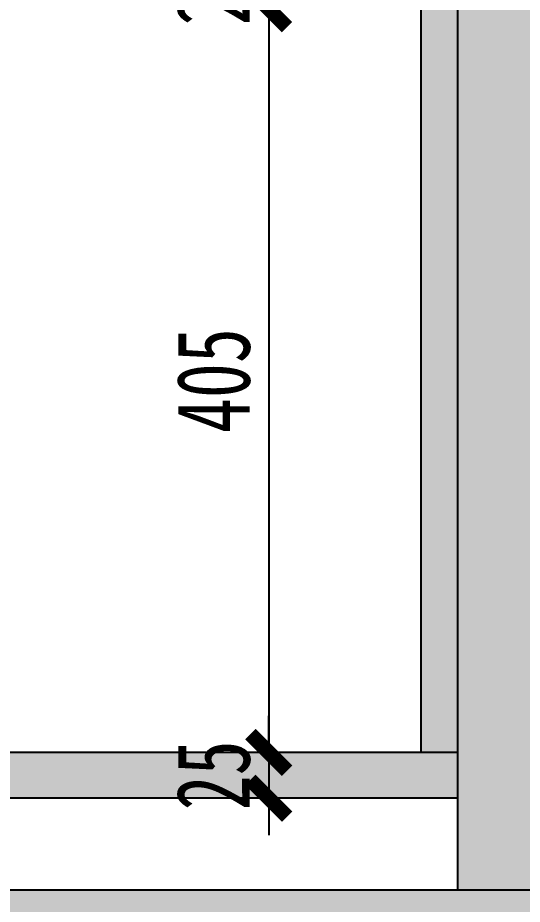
# Model space of a CAD drawing. Header units: millimetres. Extents: x 3111864 to 3154170, y -3068724 to -3044687.
# Drawn here: x 3118991.3 to 3119265.8, y -3066334.1 to -3065851.2 of the extents above; entities that cross this region are included whole.
import ezdxf

# ---------------------------------------------------------------- set-up
doc = ezdxf.new("R2010")
doc.units = ezdxf.units.MM
doc.header["$LTSCALE"] = 500
doc.header["$MEASUREMENT"] = 0
doc.header["$PDMODE"] = 2
doc.layers.get('0').update_dxf_attribs({"linetype": 'CONTINUOUS'})
doc.layers.get('DEFPOINTS').update_dxf_attribs({"linetype": 'CONTINUOUS'})
for name, color, linetype in [('A-土建墙（含管井、立管）', 6, 'CONTINUOUS'), ('D-节点填充', 250, 'CONTINUOUS'), ('D-造型粗线', 4, 'CONTINUOUS'), ('E-立面填充', 250, 'CONTINUOUS'), ('E-立面造型线', 3, 'CONTINUOUS'), ('W-尺寸', 5, 'CONTINUOUS')]:
    doc.layers.add(name, color=color, linetype=linetype)
doc.styles.add('DIM', font='SimSun.ttf', dxfattribs={"width": 0.7})
doc.dimstyles.new('20', dxfattribs={"dimscale": 20, "dimtxt": 2, "dimasz": 1, "dimexe": 1, "dimexo": 1, "dimgap": 0.5, "dimtad": 1, "dimdec": 0, "dimzin": 0, "dimdsep": 46, "dimtxsty": 'DIM', "dimblk": 'ARCHTICK', "dimcen": 0, "dimclrd": 5, "dimclre": 5, "dimclrt": 35, "dimadec": 0, "dimazin": 0, "dimtfac": 0.5, "dimtdec": 0, "dimtix": 1, "dimtmove": 2, "dimatfit": 2, "dimldrblk": 'A', "dimfxl": 0, "dimtolj": 1, "dimtzin": 0, "dimlwd": -1, "dimlwe": -1, "dimarcsym": 0})

# ---------------------------------------------------------------- blocks, each defined once
blk = doc.blocks.new('_ArchTick')
at = {"color": 0, "linetype": 'ByBlock', "const_width": 0.4}
blk.add_lwpolyline([(-0.5, -0.5), (0.5, 0.5)], dxfattribs=at)
blk = doc.blocks.new('*D1366')
at = {"layer": 'D-节点填充', "color": 5, "ltscale": 0.15}
for p, q in [((3118911.590473935, -3066455.796055138), (3118911.590473935, -3066555.796055138)), ((3119210.590473932, -3066455.796055138), (3119210.590473932, -3066555.796055138)), ((3118911.590473935, -3066535.796055138), (3119210.590473932, -3066535.796055138))]:
    blk.add_line(p, q, dxfattribs=at)
at = {"layer": 'DEFPOINTS', "color": 0, "ltscale": 0.15}
for p in [(3119210.590473932, -3066265.022730025), (3118911.590473935, -3066270.022730025), (3119210.590473932, -3066535.796055138)]:
    blk.add_point(p, dxfattribs=at)
at = {"layer": 'D-节点填充', "color": 5, "ltscale": 0.15, "xscale": 20, "yscale": 20, "zscale": 20, "rotation": 180}
blk.add_blockref('_ArchTick', (3118911.590473935, -3066535.796055138), dxfattribs=at)
at = {"layer": 'D-节点填充', "color": 5, "ltscale": 0.15, "xscale": 20, "yscale": 20, "zscale": 20}
blk.add_blockref('_ArchTick', (3119210.590473932, -3066535.796055138), dxfattribs=at)
at = {"layer": 'D-节点填充', "color": 35, "ltscale": 0.15, "insert": (3119061.090473933, -3066505.796055138), "char_height": 40, "attachment_point": 5, "style": 'DIM'}
blk.add_mtext('\\A1;300', dxfattribs=at)
blk = doc.blocks.new('A')
for p, q in [((-1.435067392276323, 1.147654099946521), (-1.089590771724033, 1.437450103912851)), ((-1.089590771724033, 1.437450103912851), (0, 0)), ((-1.435067392276323, 1.147654099946521), (-0.3688396396728422, 0)), ((-0.3688396396728422, 3.638e-12), (-2.127066897330223, 0)), ((-1.435067392276323, -1.147654099946521), (-0.3688396396728422, 0)), ((-1.089590771724033, -1.437450103912851), (0, 0)), ((-1.435067392276323, -1.147654099946521), (-1.089590771724033, -1.437450103912851))]:
    blk.add_line(p, q)
for points in [[(-1.435067392276323, 1.147654099946521), (-1.089590771724033, 1.437450103912851), (-0.3688396396728422, 0), (0, 0)], [(-1.435067392276323, -1.147654099946521), (-1.089590771724033, -1.437450103912851), (-0.3688396396728422, 0), (0, 0)]]:
    blk.add_solid(points)
blk = doc.blocks.new('*D1367')
at = {"layer": 'D-节点填充', "color": 5, "ltscale": 0.15}
for p, q in [((3119210.590473932, -3066455.796055138), (3119210.590473932, -3066555.796055138)), ((3119230.590473932, -3066455.796055138), (3119230.590473932, -3066555.796055138)), ((3119210.590473932, -3066535.796055138), (3119190.590473932, -3066535.796055138)), ((3119210.590473932, -3066535.796055138), (3119230.590473932, -3066535.796055138)), ((3119230.590473932, -3066535.796055138), (3119250.590473932, -3066535.796055138))]:
    blk.add_line(p, q, dxfattribs=at)
at = {"layer": 'DEFPOINTS', "color": 0, "ltscale": 0.15}
for p in [(3119210.590473932, -3066270.022730025), (3119230.590473932, -3066270.022730025), (3119230.590473932, -3066535.796055138)]:
    blk.add_point(p, dxfattribs=at)
at = {"layer": 'D-节点填充', "color": 5, "ltscale": 0.15, "xscale": 20, "yscale": 20, "zscale": 20}
blk.add_blockref('_ArchTick', (3119210.590473932, -3066535.796055138), dxfattribs=at)
at = {"layer": 'D-节点填充', "color": 5, "ltscale": 0.15, "xscale": 20, "yscale": 20, "zscale": 20, "rotation": 180}
blk.add_blockref('_ArchTick', (3119230.590473932, -3066535.796055138), dxfattribs=at)
at = {"layer": 'D-节点填充', "color": 35, "ltscale": 0.15, "insert": (3119220.590473932, -3066505.796055138), "char_height": 40, "attachment_point": 5, "style": 'DIM'}
blk.add_mtext('\\A1;20', dxfattribs=at)
blk = doc.blocks.new('*D1402')
at = {"layer": 'DEFPOINTS', "color": 0, "ltscale": 100}
for p in [(3119164.983912366, -3065826.375249232, 0.0002723564733360568), (3119127.825641389, -3065846.375249232), (3119164.983912366, -3065846.375249232, 0.0002723564733360568)]:
    blk.add_point(p, dxfattribs=at)
at = {"layer": 'W-尺寸', "color": 5, "ltscale": 100}
for p, q in [((3119127.825641389, -3065826.375249232), (3119127.825641389, -3065806.375249232)), ((3119144.983912366, -3065826.375249232), (3119107.825641389, -3065826.375249232)), ((3119127.825641389, -3065826.375249232), (3119127.825641389, -3065846.375249232)), ((3119144.983912366, -3065846.375249232), (3119107.825641389, -3065846.375249232)), ((3119127.825641389, -3065846.375249232), (3119127.825641389, -3065866.375249232))]:
    blk.add_line(p, q, dxfattribs=at)
at = {"layer": 'W-尺寸', "color": 5, "ltscale": 100, "xscale": 20, "yscale": 20, "zscale": 20}
for p, rotation in [((3119127.825641389, -3065826.375249232), 270), ((3119127.825641389, -3065846.375249232), 90)]:
    blk.add_blockref('_ArchTick', p, dxfattribs=dict(at, rotation=rotation))
at = {"layer": 'W-尺寸', "color": 35, "ltscale": 100, "insert": (3119097.825641389, -3065836.375249232), "char_height": 40, "attachment_point": 5, "rotation": 90, "style": 'DIM'}
blk.add_mtext('\\A1;20', dxfattribs=at)
blk = doc.blocks.new('*D1403')
at = {"layer": 'DEFPOINTS', "color": 0, "ltscale": 100}
for p in [(3119164.983912366, -3065846.375249232, 0.0002723564733360568), (3119127.825641389, -3066251.375249232), (3119179.626915967, -3066251.375249232, 0.0002723564733360568)]:
    blk.add_point(p, dxfattribs=at)
at = {"layer": 'W-尺寸', "color": 5, "ltscale": 100}
for p, q in [((3119144.983912366, -3065846.375249232), (3119107.825641389, -3065846.375249232)), ((3119127.825641389, -3065846.375249232), (3119127.825641389, -3066251.375249232)), ((3119159.626915967, -3066251.375249232), (3119107.825641389, -3066251.375249232))]:
    blk.add_line(p, q, dxfattribs=at)
at = {"layer": 'W-尺寸', "color": 5, "ltscale": 100, "xscale": 20, "yscale": 20, "zscale": 20}
for p, rotation in [((3119127.825641389, -3065846.375249232), 90), ((3119127.825641389, -3066251.375249232), 270)]:
    blk.add_blockref('_ArchTick', p, dxfattribs=dict(at, rotation=rotation))
at = {"layer": 'W-尺寸', "color": 35, "ltscale": 100, "insert": (3119097.825641389, -3066048.875249232), "char_height": 40, "attachment_point": 5, "rotation": 90, "style": 'DIM'}
blk.add_mtext('\\A1;405', dxfattribs=at)
blk = doc.blocks.new('*D1404')
at = {"layer": 'DEFPOINTS', "color": 0, "ltscale": 100}
for p in [(3119179.626915967, -3066251.375249232, 0.0002723564733360568), (3119127.825641389, -3066276.375249232), (3119179.626915967, -3066276.375249232, 0.0002723564733360568)]:
    blk.add_point(p, dxfattribs=at)
at = {"layer": 'W-尺寸', "color": 5, "ltscale": 100}
for p, q in [((3119127.825641389, -3066251.375249232), (3119127.825641389, -3066231.375249232)), ((3119159.626915967, -3066251.375249232), (3119107.825641389, -3066251.375249232)), ((3119127.825641389, -3066251.375249232), (3119127.825641389, -3066276.375249232)), ((3119159.626915967, -3066276.375249232), (3119107.825641389, -3066276.375249232)), ((3119127.825641389, -3066276.375249232), (3119127.825641389, -3066296.375249232))]:
    blk.add_line(p, q, dxfattribs=at)
at = {"layer": 'W-尺寸', "color": 5, "ltscale": 100, "xscale": 20, "yscale": 20, "zscale": 20}
for p, rotation in [((3119127.825641389, -3066251.375249232), 270), ((3119127.825641389, -3066276.375249232), 90)]:
    blk.add_blockref('_ArchTick', p, dxfattribs=dict(at, rotation=rotation))
at = {"layer": 'W-尺寸', "color": 35, "ltscale": 100, "insert": (3119097.825641389, -3066263.875249232), "char_height": 40, "attachment_point": 5, "rotation": 90, "style": 'DIM'}
blk.add_mtext('\\A1;25', dxfattribs=at)

msp = doc.modelspace()

# ---------------------------------------------------------------- hatches: boundary and pattern name
at = {"ltscale": 100}
msp.add_hatch(color=251, dxfattribs=at).paths.add_polyline_path([(3119845.290473932, -3066326.375249232), (3118355.090473932, -3066326.375249232), (3118355.090473932, -3066446.375249232), (3119845.290473932, -3066446.375249232)])
at = {"layer": 'E-立面填充', "linetype": 'ByBlock', "ltscale": 0.15}
h = msp.add_hatch(dxfattribs=at)
h.set_pattern_fill('纤维材料', color=256, scale=10, angle=45, style=0)
h.set_pattern_definition([(45, (172157.3999999938, -133007.6584573188), (1.77635683940025e-15, 26.51650429449553), [18.75, -18.75]), (135, (172170.658252141, -132994.4002051715), (-26.51650429449553, 7.105427357601002e-15), [18.75, -18.75])])
h.paths.add_polyline_path([(3119230.590473932, -3066326.375249232), (3119430.590473932, -3066326.375249232), (3119430.590473932, -3063346.375249232), (3119230.590473932, -3063346.375249232)])
at = {"layer": 'W-尺寸', "ltscale": 100}
h = msp.add_hatch(dxfattribs=at)
h.set_pattern_fill('FB木纹中SC300', color=251, scale=25, angle=45, style=0, pattern_type=2)
h.set_pattern_definition([(45, (6238244.678993497, -6132088.897888737), (-70.71067811865474, 70.71067811865476), [20, -30, 10, -40]), (45, (6238292.408701227, -6132037.632647101), (-70.71067811865474, 70.71067811865476), [20, -80]), (45, (6238281.802099509, -6132041.168181007), (-70.71067811865474, 70.71067811865476), [10, -90]), (45, (6238241.143459591, -6132078.291287019), (-70.71067811865474, 70.71067811865476), [5, -70, 5, -20]), (45, (6238262.356663027, -6132050.007015771), (-70.71067811865474, 70.71067811865476), [20, -30, 5, -45]), (45, (6238242.911226545, -6132065.916918349), (-70.71067811865474, 70.71067811865476), [15, -85]), (45, (6238258.821129121, -6132046.471481865), (-70.71067811865474, 70.71067811865476), [30, -70]), (45, (6238235.840158733, -6132065.916918349), (-70.71067811865474, 70.71067811865476), [20, -80]), (45, (6238262.356663027, -6132035.864880147), (-70.71067811865474, 70.71067811865476), [50, -50]), (45, (6238237.607925685, -6132053.542549677), (-70.71067811865474, 70.71067811865476), [10, -30, 20, -40]), (45, (6238285.337633415, -6132002.277308041), (-70.71067811865474, 70.71067811865476), [20, -80]), (45, (6238269.427730839, -6132014.651676713), (-70.71067811865474, 70.71067811865476), [10, -90]), (45, (6238253.517828261, -6132027.026045383), (-70.71067811865474, 70.71067811865476), [10, -90]), (45, (6238216.394722249, -6132060.613617489), (-70.71067811865474, 70.71067811865476), [20, -80]), (45, (6238249.982294356, -6132023.490511477), (-70.71067811865474, 70.71067811865476), [20, -80]), (45, (6238246.44676045, -6132019.954977571), (-70.71067811865474, 70.71067811865476), [20, -20, 20, -40]), (45, (6238228.769090921, -6132030.561579289), (-70.71067811865474, 70.71067811865476), [10, -50, 20, -20]), (45, (6238241.143459591, -6132014.651676713), (-70.71067811865474, 70.71067811865476), [30, -70]), (45, (6238237.607925685, -6132011.116142807), (-70.71067811865474, 70.71067811865476), [20, -80]), (45, (6238207.555887485, -6132037.632647101), (-70.71067811865474, 70.71067811865476), [30, -40, 10, -20]), (45, (6238204.020353579, -6132034.097113195), (-70.71067811865474, 70.71067811865476), [50, -50]), (45, (6238244.678993497, -6131989.902939371), (-70.71067811865474, 70.71067811865476), [10, -90]), (45, (6238221.698023109, -6132009.348375853), (-70.71067811865474, 70.71067811865476), [20, -80]), (45, (6238205.788120531, -6132021.722744524), (-70.71067811865474, 70.71067811865476), [10, -40, 10, -40]), (45, (6238196.949285767, -6132027.026045383), (-70.71067811865474, 70.71067811865476), [10, -30, 20, -40]), (45, (6238209.323654437, -6132011.116142807), (-70.71067811865474, 70.71067811865476), [10, -50, 10, -30]), (45, (6238221.698023109, -6131995.206240229), (-70.71067811865474, 70.71067811865476), [30, -70]), (45, (6238189.878217955, -6132019.954977571), (-70.71067811865474, 70.71067811865476), [20, -80]), (45, (6238223.465790061, -6131982.831871559), (-70.71067811865474, 70.71067811865476), [10, -90]), (45, (6238235.840158733, -6131966.921968983), (-70.71067811865474, 70.71067811865476), [10, -90]), (59.03624347, (6238288.873167321, -6132034.097113195), (70.71067811922285, 70.71067811405094), [10.3, -402.0105526]), (59.03624347, (6238280.034332557, -6132011.116142807), (70.71067811922285, 70.71067811405094), [10.3, -402.0105526]), (59.03624347, (6238230.536857873, -6131975.760803747), (70.71067811922285, 70.71067811405094), [10.3, -402.0105526]), (59.03624347, (6238235.840158733, -6132023.490511477), (70.71067811922285, 70.71067811405094), [10.3, -402.0105526]), (59.03624347, (6238239.375692639, -6131998.741774135), (70.71067811922285, 70.71067811405094), [10.3, -402.0105526]), (59.03624347, (6238251.750061309, -6131996.974007183), (70.71067811922285, 70.71067811405094), [10.3, -402.0105526]), (59.03624347, (6238204.020353579, -6132019.954977571), (70.71067811922285, 70.71067811405094), [10.3, -402.0105526]), (59.03624347, (6238235.840158733, -6131995.206240229), (70.71067811922285, 70.71067811405094), [10.3, -402.0105526]), (59.03624347, (6238276.498798651, -6132007.580608901), (70.71067811922285, 70.71067811405094), [20.6, -391.7105526]), (59.03624347, (6238264.124429979, -6132009.348375853), (70.71067811922285, 70.71067811405094), [20.6, -391.7105526]), (59.03624347, (6238260.588896073, -6132005.812841947), (70.71067811922285, 70.71067811405094), [20.6, -391.7105526]), (210.96375653, (6238262.356663027, -6132050.007015771), (-70.71067811405092, -70.71067811922286), [10.3, -20.6, 10.3, -371.1105526]), (210.96375653, (6238237.607925685, -6132053.542549677), (-70.71067811405092, -70.71067811922286), [10.3, -402.0105526]), (210.96375653, (6238205.788120531, -6132021.722744524), (-70.71067811405092, -70.71067811922286), [20.6, -391.7105526]), (239.03624347, (6238292.408701227, -6132037.632647101), (-70.71067811922286, -70.71067811405092), [10.3, -402.0105526]), (30.96375652999997, (6238306.550836851, -6132023.490511477), (70.71067811405098, 70.71067811922283), [10.3, -402.0105526]), (30.96375652999997, (6238260.588896073, -6132019.954977571), (70.71067811405098, 70.71067811922283), [10.3, -402.0105526]), (30.96375652999997, (6238262.356663027, -6131993.438473277), (70.71067811405098, 70.71067811922283), [10.3, -402.0105526]), (30.96375652999997, (6238228.769090921, -6132016.419443665), (70.71067811405098, 70.71067811922283), [10.3, -402.0105526]), (30.96375652999997, (6238212.859188343, -6132014.651676713), (70.71067811405098, 70.71067811922283), [10.3, -402.0105526]), (30.96375652999997, (6238216.394722249, -6132004.045074995), (70.71067811405098, 70.71067811922283), [10.3, -402.0105526]), (30.96375652999997, (6238228.769090921, -6132016.419443665), (70.71067811405098, 70.71067811922283), [10.3, -402.0105526]), (30.96375652999997, (6238239.375692639, -6131984.599638511), (70.71067811405098, 70.71067811922283), [41.2, -371.1105526]), (30.96375652999997, (6238244.678993497, -6132074.755753113), (70.71067811405098, 70.71067811922283), [41.2, -371.1105526]), (30.96375652999997, (6238246.44676045, -6132062.381384443), (70.71067811405098, 70.71067811922283), [41.2, -371.1105526]), (30.96375652999997, (6238249.982294356, -6132051.774782725), (70.71067811405098, 70.71067811922283), [10.3, -20.6, 20.6, -360.8105526]), (30.96375652999997, (6238244.678993497, -6132046.471481865), (70.71067811405098, 70.71067811922283), [20.6, -20.6, 20.6, -350.5105526]), (30.96375652999997, (6238230.536857873, -6132046.471481865), (70.71067811405098, 70.71067811922283), [41.2, -371.1105526]), (30.96375652999997, (6238218.162489203, -6132048.239248819), (70.71067811405098, 70.71067811922283), [41.2, -371.1105526]), (30.96375652999997, (6238214.626955297, -6132044.703714913), (70.71067811405098, 70.71067811922283), [41.2, -371.1105526]), (30.96375652999997, (6238242.911226545, -6131973.993036794), (70.71067811405098, 70.71067811922283), [10.3, -402.0105526]), (30.96376753000001, (6238242.911226545, -6131959.850901171), (70.710664538574, 70.71069169469718), [20.6, -391.7105526]), (30.96376753000001, (6238204.020353579, -6132005.812841947), (70.710664538574, 70.71069169469718), [20.6, -391.7105526]), (30.96375753000005, (6238258.821129121, -6132074.755753113), (70.71067687991676, 70.710679353357), [41.2, -371.1105526]), (30.96375753000005, (6238251.750061309, -6131982.831871559), (70.71067687991676, 70.710679353357), [30.9, -381.4105526]), (30.96375753000005, (6238264.124429979, -6131981.064104605), (70.71067687991676, 70.710679353357), [61.8, -350.5105526])])
h.paths.add_polyline_path([(3119210.590473932, -3065826.375249232), (3118931.590473935, -3065826.375249232), (3118931.590473935, -3065846.375249232), (3119210.590473932, -3065846.375249232)])
h.paths.add_polyline_path([(3119210.590473932, -3065401.375249232), (3118931.590473935, -3065401.375249232), (3118931.590473935, -3065421.375249232), (3119210.590473932, -3065421.375249232)])
h.paths.add_polyline_path([(3119230.590473932, -3066251.375249232), (3119210.590473932, -3066251.375249232), (3118911.590473935, -3066251.375249232), (3118911.590473935, -3066276.375249232), (3119230.590473932, -3066276.375249232)])
h.paths.add_polyline_path([(3119210.590473932, -3063931.375249232), (3119230.590473932, -3063931.375249232), (3119230.590473932, -3066251.375249232), (3119210.590473932, -3066251.375249232)])
h.paths.add_polyline_path([(3119135.825641389, -3065866.286360343), (3119135.825641389, -3065806.464138121), (3119058.9367525, -3065806.464138121), (3119058.9367525, -3065866.286360343)], flags=9)

# ---------------------------------------------------------------- linework, layer by layer
at = {"layer": 'A-土建墙（含管井、立管）', "color": 6}
for p, q in [((3119230.590473932, -3063346.375249232, 0.0002723564733360568), (3119230.590473932, -3066326.375249232, 0.0002723564733360568)), ((3119764.290473932, -3066326.375249232, 0.0002723564733360568), (3118355.090473932, -3066326.375249232, 0.0002723564733360568))]:
    msp.add_line(p, q, dxfattribs=at)
at = {"layer": 'D-造型粗线', "ltscale": 0.15}
msp.add_line((3119230.590473932, -3066276.375249232, 0.0002723564733360568), (3118355.090473932, -3066276.375249232, 0.0002723564733360568), dxfattribs=at)
at = {"layer": 'E-立面造型线', "ltscale": 0.15}
for p, q in [((3119210.590473932, -3063906.375249232, 0.0002723564733360568), (3119210.590473932, -3066251.375249232, 0.0002723564733360568)), ((3119230.590473932, -3066251.375249232, 0.0002723564733360568), (3118911.590473935, -3066251.375249232, 0.0002723564733360568))]:
    msp.add_line(p, q, dxfattribs=at)

# ---------------------------------------------------------------- dimensions: what is measured, and where the dimension line sits
at = {"layer": 'D-节点填充', "ltscale": 0.15}
dim = msp.add_linear_dim(base=(3119210.590473932, -3066535.796055138, 0.0002723564733360568), p1=(3118911.590473935, -3066270.022730025, 0.0002723564733360568), p2=(3119210.590473932, -3066265.022730025, 0.0002723564733360568), text='300', dimstyle='20', dxfattribs=at)
dim.commit()
dim.dimension.update_dxf_attribs({"geometry": '*D1366', "text_midpoint": (3119061.090473933, -3066505.796055138, 0.0002723564733360568)})
dim = msp.add_linear_dim(base=(3119230.590473932, -3066535.796055138, 0.0002723564733360568), p1=(3119210.590473932, -3066270.022730025, 0.0002723564733360568), p2=(3119230.590473932, -3066270.022730025, 0.0002723564733360568), dimstyle='20', dxfattribs=at)
dim.commit()
dim.dimension.update_dxf_attribs({"geometry": '*D1367', "text_midpoint": (3119220.590473932, -3066505.796055138, 0.0002723564733360568)})
at = {"layer": 'W-尺寸', "color": 251, "ltscale": 100}
for base, p1, p2, picture, middle in [((3119127.825641389, -3065846.375249232), (3119164.983912366, -3065826.375249232, 0.0002723564733360568), (3119164.983912366, -3065846.375249232, 0.0002723564733360568), '*D1402', (3119097.825641389, -3065836.375249232)), ((3119127.825641389, -3066251.375249232), (3119164.983912366, -3065846.375249232, 0.0002723564733360568), (3119179.626915967, -3066251.375249232, 0.0002723564733360568), '*D1403', (3119097.825641389, -3066048.875249232)), ((3119127.825641389, -3066276.375249232), (3119179.626915967, -3066251.375249232, 0.0002723564733360568), (3119179.626915967, -3066276.375249232, 0.0002723564733360568), '*D1404', (3119097.825641389, -3066263.875249232))]:
    dim = msp.add_linear_dim(base=base, p1=p1, p2=p2, angle=90, dimstyle='20', dxfattribs=at)
    dim.commit()
    dim.dimension.update_dxf_attribs({"geometry": picture, "text_midpoint": middle})

doc.saveas('drawing.dxf')
